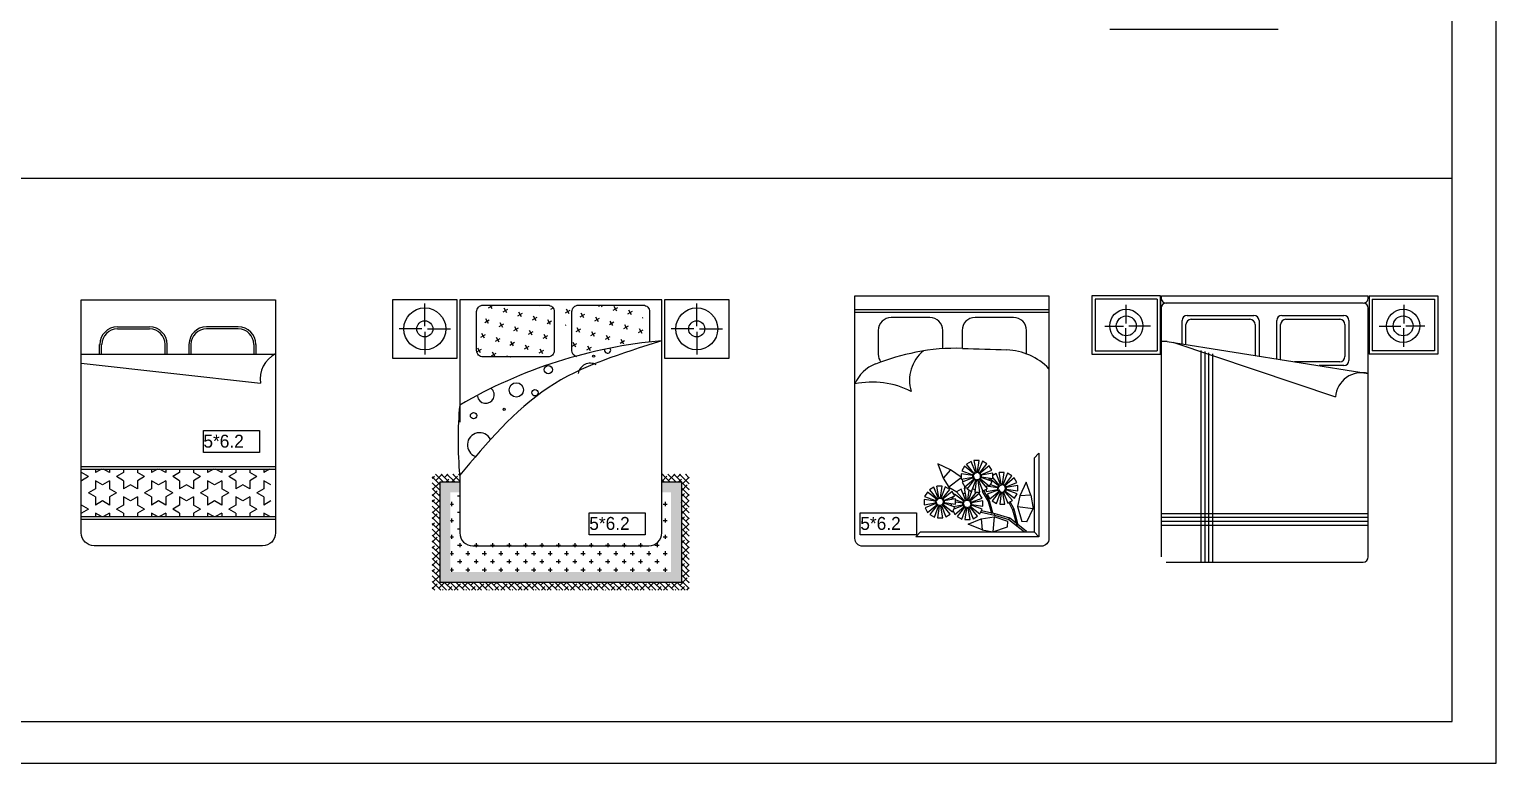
# Model space of a CAD drawing. Header units: inches. Extents: x 6.7 to 49.2, y 11 to 35.8.
# Drawn here: x 16.39 to 27.71, y 11.05 to 16.72 of the extents above; entities that cross this region are included whole.
import ezdxf

# ---------------------------------------------------------------- set-up
doc = ezdxf.new("R2010")
doc.units = ezdxf.units.IN
doc.header["$MEASUREMENT"] = 0
for name, color, linetype in [('02', 2, 'Continuous'), ('1', 1, 'Continuous'), ('4', 4, 'Continuous'), ('8', 8, 'Continuous'), ('kadrbm', 4, 'Continuous')]:
    doc.layers.add(name, color=color, linetype=linetype)
doc.styles.get("Standard").update_dxf_attribs({"font": 'arial.ttf'})

# ---------------------------------------------------------------- blocks, each defined once
blk = doc.blocks.new('kadrbm')
at = {"layer": 'kadrbm', "color": 4}
blk.add_lwpolyline([(0, 0), (0, 24.797), (21, 24.797), (21, 0), (0, 0)], close=True, dxfattribs=at)
blk.add_lwpolyline([(20.663, 0.326), (20.663, 24.46), (0.337, 24.46), (0.337, 0.326), (20.663, 0.326)], dxfattribs=at)

msp = doc.modelspace()

# ---------------------------------------------------------------- hatches: boundary and pattern name
at = {"layer": '8'}
h = msp.add_hatch(dxfattribs=at)
h.set_pattern_fill('CROSS', color=256, scale=0.013, angle=30, style=0)
h.set_pattern_definition([(30, (5.412625, -22.03357), (0.0302154, 0.1127654), [0.041275, -0.123825]), (120, (5.440816, -22.04113), (-0.1127654, 0.0302154), [0.041275, -0.123825])])
h.paths.add_polyline_path([(20.44, 14.536, 0.414214), (20.39, 14.586), (19.89, 14.586, 0.414214), (19.84, 14.536), (19.84, 14.236, 0.414214), (19.89, 14.186), (20.39, 14.186, 0.414214), (20.44, 14.236)])
h.paths.add_polyline_path([(21.126, 14.301), (21.126, 14.536, 0.414214), (21.076, 14.586), (20.576, 14.586, 0.414214), (20.526, 14.536), (20.526, 14.236, 0.338837), (20.563, 14.188, -0.043017)])
h = msp.add_hatch(dxfattribs=at)
h.set_pattern_fill('ANSI38', color=256, scale=0.01, angle=270, style=0)
h.set_pattern_definition([(315, (6.773358, 73.220444), (0.02245064, 0.02245064), []), (45, (6.773358, 73.220444), (0.02245064, 0.067351921), [0.079375, -0.047625])])
h.paths.add_polyline_path([(21.482, 13.281), (21.27, 13.281), (21.27, 13.221), (21.422, 13.221), (21.422, 12.446), (19.558, 12.446), (19.558, 13.221), (19.71, 13.221), (19.71, 13.281), (19.498, 13.281), (19.498, 12.386), (21.482, 12.386)])
h = msp.add_hatch(dxfattribs=at)
h.set_pattern_fill('DOTS', color=256, scale=0.01, angle=270, style=0)
h.set_pattern_definition([(270, (6.773358, 73.220444), (0.015875, -0.0079375), [0, -0.015875])])
h.paths.add_polyline_path([(21.422, 13.221), (21.27, 13.221), (21.27, 13.141), (21.342, 13.141), (21.342, 12.526), (19.638, 12.526), (19.638, 13.141), (19.71, 13.141), (19.71, 13.221), (19.558, 13.221), (19.558, 12.446), (21.422, 12.446)])
h = msp.add_hatch(dxfattribs=at)
h.set_pattern_fill('CROSS', color=256, scale=0.01, angle=270, style=0)
h.set_pattern_definition([(270, (7.009205, 62.787144), (0.0635, -0.0635), [0.03175, -0.09525]), (360, (6.99333, 62.77127), (0.0635, 0.0635), [0.03175, -0.09525])])
h.paths.add_polyline_path([(21.342, 12.526), (21.342, 13.141), (21.27, 13.141), (21.27, 12.818, -0.414214), (21.22, 12.768), (19.76, 12.768, -0.414214), (19.71, 12.818), (19.71, 13.141), (19.638, 13.141), (19.638, 12.526)])

# ---------------------------------------------------------------- linework, layer by layer
at = {"layer": '02'}
for p, q in [((24.73, 16.716), (26.03, 16.716)), ((24.591, 14.658), (24.591, 14.208)), ((25.121, 14.658), (24.591, 14.658)), ((24.616, 14.633), (24.616, 14.233)), ((25.096, 14.633), (24.616, 14.633)), ((25.096, 14.633), (25.096, 14.233)), ((25.119, 14.659), (25.119, 14.209)), ((25.121, 14.658), (25.121, 14.208)), ((26.724, 14.656), (25.129, 14.656)), ((26.732, 14.658), (27.262, 14.658)), ((26.732, 14.658), (26.732, 14.208)), ((26.757, 14.633), (26.757, 14.233)), ((26.757, 14.633), (27.237, 14.633)), ((27.237, 14.633), (27.237, 14.233)), ((27.262, 14.658), (27.262, 14.208)), ((19.44, 14.424), (19.44, 14.6)), ((21.54, 14.424), (21.54, 14.6)), ((24.853, 14.588), (24.853, 14.444)), ((25.126, 14.562), (25.126, 12.642)), ((26.686, 14.602), (25.166, 14.602)), ((25.328, 14.507), (25.842, 14.507)), ((26.059, 14.507), (26.536, 14.507)), ((26.726, 12.642), (26.726, 14.562)), ((27, 14.588), (27, 14.444)), ((19.418, 14.403), (19.242, 14.403)), ((19.44, 14.381), (19.44, 14.205)), ((19.461, 14.403), (19.638, 14.403)), ((21.518, 14.403), (21.342, 14.403)), ((21.54, 14.381), (21.54, 14.205)), ((21.561, 14.403), (21.738, 14.403)), ((24.691, 14.424), (24.835, 14.424)), ((24.853, 14.265), (24.853, 14.408)), ((25.043, 14.424), (24.876, 14.424)), ((25.288, 14.29), (25.288, 14.467)), ((25.318, 14.285), (25.318, 14.437)), ((25.358, 14.477), (25.812, 14.477)), ((25.852, 14.437), (25.852, 14.198)), ((25.882, 14.467), (25.882, 14.193)), ((26.019, 14.171), (26.019, 14.467)), ((26.049, 14.166), (26.049, 14.437)), ((26.089, 14.477), (26.506, 14.477)), ((26.546, 14.437), (26.546, 14.189)), ((26.576, 14.467), (26.576, 14.159)), ((26.81, 14.424), (26.976, 14.424)), ((27, 14.265), (27, 14.408)), ((27.162, 14.424), (27.017, 14.424)), ((25.172, 14.306), (25.126, 14.306)), ((25.172, 14.306), (26.726, 14.059)), ((25.217, 14.3), (26.472, 13.878)), ((24.591, 14.208), (25.121, 14.208)), ((24.616, 14.233), (25.096, 14.233)), ((25.435, 12.602), (25.435, 14.236)), ((25.465, 12.602), (25.465, 14.228)), ((25.495, 12.602), (25.495, 14.219)), ((25.525, 12.602), (25.525, 14.21)), ((27.262, 14.208), (26.732, 14.208)), ((27.237, 14.233), (26.757, 14.233)), ((26.506, 14.149), (26.157, 14.149)), ((26.536, 14.119), (26.346, 14.119)), ((26.726, 12.976), (25.126, 12.976)), ((26.726, 12.946), (25.126, 12.946)), ((26.726, 12.916), (25.126, 12.916)), ((26.726, 12.886), (25.126, 12.886)), ((25.166, 12.602), (26.686, 12.602))]:
    msp.add_line(p, q, dxfattribs=at)
for points in [[(19.19, 14.178), (19.69, 14.178), (19.69, 14.628), (19.19, 14.628)], [(21.29, 14.178), (21.79, 14.178), (21.79, 14.628), (21.29, 14.628)], [(17.73, 13.618), (18.163, 13.618), (18.163, 13.448), (17.73, 13.448)], [(20.71, 12.982), (21.143, 12.982), (21.143, 12.812), (20.71, 12.812)], [(22.803, 12.982), (23.236, 12.982), (23.236, 12.812), (22.803, 12.812)]]:
    msp.add_lwpolyline(points, close=True, dxfattribs=at)
for centre, radius in [((24.857, 14.426), 0.128), ((24.857, 14.426), 0.0768), ((26.995, 14.426), 0.128), ((26.995, 14.426), 0.0768)]:
    msp.add_circle(centre, radius, dxfattribs=at)
for centre, radius, start, end in [((25.166, 14.642), 0.04, 159.2884, 270), ((26.686, 14.642), 0.04, 270, 20.7116), ((25.166, 14.562), 0.04, 90, 180), ((25.328, 14.467), 0.04, 90, 180), ((25.842, 14.467), 0.04, 0, 90), ((26.059, 14.467), 0.04, 90, 180), ((26.536, 14.467), 0.04, 0, 90), ((26.686, 14.562), 0.04, 0, 90), ((25.358, 14.437), 0.04, 90, 180), ((25.812, 14.437), 0.04, 0, 90), ((26.089, 14.437), 0.04, 90, 180), ((26.506, 14.437), 0.04, 0, 90), ((26.506, 14.189), 0.04, 270, 0), ((26.536, 14.159), 0.04, 270, 0), ((26.675, 13.862), 0.203, 75.237, 175.5647), ((26.686, 12.642), 0.04, 270, 0)]:
    msp.add_arc(centre, radius, start, end, dxfattribs=at)
at = {"layer": '1'}
for p, q in [((7.047, 15.566), (27.373, 15.566)), ((22.761, 14.553), (24.26, 14.553)), ((22.761, 14.533), (24.26, 14.533)), ((22.942, 14.391), (22.942, 14.207)), ((23.34, 14.491), (23.042, 14.491)), ((23.44, 14.249), (23.44, 14.391)), ((23.589, 14.391), (23.589, 14.252)), ((23.987, 14.491), (23.689, 14.491)), ((24.087, 14.21), (24.087, 14.391)), ((23.659, 13.38), (23.624, 13.359)), ((23.692, 13.296), (23.659, 13.38)), ((23.681, 13.387), (23.697, 13.298)), ((23.722, 13.387), (23.681, 13.387)), ((23.709, 13.298), (23.722, 13.387)), ((23.746, 13.382), (23.714, 13.298)), ((23.725, 13.291), (23.781, 13.362)), ((23.781, 13.362), (23.746, 13.382)), ((24.183, 13.444), (24.145, 13.406)), ((24.145, 13.406), (24.145, 12.835)), ((24.183, 13.444), (24.183, 12.797)), ((23.5, 13.315), (23.401, 13.36)), ((23.401, 13.36), (23.442, 13.25)), ((23.5, 13.315), (23.442, 13.25)), ((23.442, 13.25), (23.487, 13.18)), ((23.582, 13.254), (23.487, 13.18)), ((23.582, 13.257), (23.5, 13.315)), ((23.671, 13.27), (23.582, 13.283)), ((23.582, 13.283), (23.582, 13.242)), ((23.582, 13.242), (23.671, 13.258)), ((23.608, 13.342), (23.587, 13.306)), ((23.587, 13.306), (23.672, 13.275)), ((23.673, 13.253), (23.59, 13.22)), ((23.678, 13.286), (23.608, 13.342)), ((23.681, 13.29), (23.624, 13.359)), ((23.671, 13.258), (23.671, 13.27)), ((23.672, 13.275), (23.678, 13.286)), ((23.68, 13.242), (23.673, 13.253)), ((23.676, 13.265), (23.679, 13.276)), ((23.676, 13.265), (23.679, 13.255)), ((23.679, 13.276), (23.685, 13.285)), ((23.679, 13.255), (23.685, 13.245)), ((23.681, 13.29), (23.692, 13.296)), ((23.694, 13.291), (23.685, 13.285)), ((23.694, 13.291), (23.704, 13.293)), ((23.697, 13.298), (23.709, 13.298)), ((23.715, 13.291), (23.704, 13.293)), ((23.714, 13.298), (23.725, 13.291)), ((23.724, 13.285), (23.715, 13.291)), ((23.73, 13.276), (23.724, 13.285)), ((23.73, 13.255), (23.724, 13.245)), ((23.799, 13.346), (23.729, 13.288)), ((23.729, 13.288), (23.735, 13.277)), ((23.732, 13.265), (23.73, 13.276)), ((23.73, 13.255), (23.732, 13.265)), ((23.737, 13.255), (23.73, 13.244)), ((23.735, 13.277), (23.819, 13.311)), ((23.826, 13.288), (23.737, 13.273)), ((23.737, 13.273), (23.737, 13.26)), ((23.737, 13.26), (23.826, 13.247)), ((23.821, 13.224), (23.737, 13.255)), ((23.819, 13.311), (23.799, 13.346)), ((23.826, 13.247), (23.826, 13.288)), ((23.852, 13.286), (23.826, 13.27)), ((23.827, 13.254), (23.874, 13.196)), ((23.885, 13.202), (23.852, 13.286)), ((23.89, 13.204), (23.875, 13.293)), ((23.915, 13.293), (23.875, 13.293)), ((23.902, 13.204), (23.915, 13.293)), ((23.939, 13.288), (23.907, 13.204)), ((23.918, 13.197), (23.974, 13.268)), ((23.992, 13.252), (23.922, 13.194)), ((23.974, 13.268), (23.939, 13.288)), ((24.012, 13.217), (23.992, 13.252)), ((23.321, 13.143), (23.3, 13.108)), ((23.391, 13.088), (23.321, 13.143)), ((23.372, 13.182), (23.337, 13.161)), ((23.337, 13.161), (23.394, 13.092)), ((23.405, 13.098), (23.372, 13.182)), ((23.41, 13.1), (23.394, 13.189)), ((23.435, 13.189), (23.394, 13.189)), ((23.422, 13.1), (23.435, 13.189)), ((23.459, 13.184), (23.427, 13.1)), ((23.438, 13.093), (23.494, 13.164)), ((23.512, 13.148), (23.442, 13.09)), ((23.494, 13.164), (23.459, 13.184)), ((23.487, 13.18), (23.549, 13.146)), ((23.532, 13.113), (23.512, 13.148)), ((23.583, 13.166), (23.547, 13.146)), ((23.547, 13.146), (23.605, 13.077)), ((23.616, 13.083), (23.583, 13.166)), ((23.597, 13.222), (23.589, 13.243)), ((23.59, 13.22), (23.61, 13.184)), ((23.612, 13.138), (23.598, 13.128)), ((23.605, 13.174), (23.621, 13.085)), ((23.632, 13.174), (23.605, 13.174)), ((23.61, 13.184), (23.68, 13.242)), ((23.614, 13.173), (23.61, 13.184)), ((23.683, 13.239), (23.628, 13.169)), ((23.628, 13.169), (23.663, 13.148)), ((23.633, 13.085), (23.644, 13.159)), ((23.662, 13.148), (23.638, 13.084)), ((23.649, 13.078), (23.701, 13.143)), ((23.663, 13.148), (23.694, 13.233)), ((23.69, 13.157), (23.671, 13.168)), ((23.694, 13.233), (23.683, 13.239)), ((23.685, 13.245), (23.694, 13.239)), ((23.699, 13.232), (23.687, 13.143)), ((23.687, 13.143), (23.727, 13.143)), ((23.694, 13.239), (23.704, 13.237)), ((23.712, 13.232), (23.699, 13.232)), ((23.715, 13.239), (23.704, 13.237)), ((23.727, 13.143), (23.712, 13.232)), ((23.715, 13.239), (23.724, 13.245)), ((23.727, 13.24), (23.716, 13.234)), ((23.716, 13.234), (23.75, 13.151)), ((23.785, 13.171), (23.727, 13.24)), ((23.73, 13.244), (23.801, 13.189)), ((23.756, 13.154), (23.745, 13.148)), ((23.745, 13.148), (23.79, 13.07)), ((23.75, 13.151), (23.785, 13.171)), ((23.802, 13.075), (23.756, 13.154)), ((23.864, 13.176), (23.775, 13.189)), ((23.775, 13.189), (23.775, 13.182)), ((23.775, 13.165), (23.775, 13.148)), ((23.775, 13.148), (23.864, 13.164)), ((23.866, 13.159), (23.783, 13.126)), ((23.801, 13.248), (23.794, 13.234)), ((23.871, 13.192), (23.801, 13.248)), ((23.801, 13.189), (23.821, 13.224)), ((23.803, 13.091), (23.873, 13.148)), ((23.809, 13.201), (23.865, 13.181)), ((23.876, 13.145), (23.821, 13.075)), ((23.856, 13.054), (23.887, 13.139)), ((23.864, 13.164), (23.864, 13.176)), ((23.865, 13.181), (23.871, 13.192)), ((23.873, 13.148), (23.866, 13.159)), ((23.869, 13.171), (23.872, 13.182)), ((23.872, 13.161), (23.869, 13.171)), ((23.872, 13.182), (23.878, 13.191)), ((23.872, 13.161), (23.878, 13.152)), ((23.874, 13.196), (23.885, 13.202)), ((23.887, 13.139), (23.876, 13.145)), ((23.878, 13.191), (23.887, 13.197)), ((23.878, 13.152), (23.887, 13.145)), ((23.892, 13.138), (23.88, 13.049)), ((23.887, 13.197), (23.897, 13.199)), ((23.887, 13.145), (23.897, 13.143)), ((23.89, 13.204), (23.902, 13.204)), ((23.905, 13.138), (23.892, 13.138)), ((23.908, 13.197), (23.897, 13.199)), ((23.897, 13.143), (23.908, 13.145)), ((23.92, 13.049), (23.905, 13.138)), ((23.907, 13.204), (23.918, 13.197)), ((23.917, 13.191), (23.908, 13.197)), ((23.908, 13.145), (23.917, 13.152)), ((23.92, 13.146), (23.91, 13.14)), ((23.91, 13.14), (23.943, 13.057)), ((23.923, 13.182), (23.917, 13.191)), ((23.917, 13.152), (23.923, 13.161)), ((23.978, 13.077), (23.92, 13.146)), ((23.922, 13.194), (23.929, 13.183)), ((23.925, 13.171), (23.923, 13.182)), ((23.923, 13.161), (23.925, 13.171)), ((23.93, 13.161), (23.923, 13.15)), ((23.923, 13.15), (23.994, 13.095)), ((23.929, 13.183), (24.012, 13.217)), ((24.019, 13.194), (23.93, 13.179)), ((23.93, 13.179), (23.93, 13.166)), ((23.93, 13.166), (24.019, 13.153)), ((24.014, 13.13), (23.93, 13.161)), ((24.019, 13.153), (24.019, 13.194)), ((24.083, 13.22), (24.035, 13.113)), ((24.121, 13.118), (24.083, 13.22)), ((23.384, 13.072), (23.295, 13.085)), ((23.295, 13.085), (23.295, 13.044)), ((23.295, 13.044), (23.384, 13.06)), ((23.3, 13.108), (23.385, 13.077)), ((23.386, 13.055), (23.303, 13.022)), ((23.323, 12.986), (23.393, 13.044)), ((23.396, 13.041), (23.341, 12.97)), ((23.376, 12.95), (23.407, 13.035)), ((23.384, 13.06), (23.384, 13.072)), ((23.385, 13.077), (23.391, 13.088)), ((23.393, 13.044), (23.386, 13.055)), ((23.389, 13.067), (23.392, 13.078)), ((23.389, 13.067), (23.392, 13.056)), ((23.398, 13.087), (23.392, 13.078)), ((23.392, 13.056), (23.398, 13.047)), ((23.394, 13.092), (23.405, 13.098)), ((23.407, 13.035), (23.396, 13.041)), ((23.398, 13.087), (23.407, 13.093)), ((23.398, 13.047), (23.407, 13.041)), ((23.412, 13.034), (23.4, 12.945)), ((23.407, 13.093), (23.417, 13.095)), ((23.417, 13.039), (23.407, 13.041)), ((23.41, 13.1), (23.422, 13.1)), ((23.425, 13.034), (23.412, 13.034)), ((23.417, 13.095), (23.428, 13.093)), ((23.428, 13.041), (23.417, 13.039)), ((23.44, 12.945), (23.425, 13.034)), ((23.427, 13.1), (23.438, 13.093)), ((23.437, 13.087), (23.428, 13.093)), ((23.437, 13.047), (23.428, 13.041)), ((23.44, 13.042), (23.429, 13.036)), ((23.429, 13.036), (23.463, 12.953)), ((23.443, 13.078), (23.437, 13.087)), ((23.437, 13.047), (23.443, 13.056)), ((23.498, 12.973), (23.44, 13.042)), ((23.442, 13.09), (23.448, 13.079)), ((23.445, 13.067), (23.443, 13.078)), ((23.443, 13.056), (23.445, 13.067)), ((23.45, 13.057), (23.443, 13.046)), ((23.443, 13.046), (23.514, 12.991)), ((23.448, 13.079), (23.532, 13.113)), ((23.539, 13.09), (23.45, 13.075)), ((23.45, 13.075), (23.45, 13.062)), ((23.45, 13.062), (23.539, 13.049)), ((23.534, 13.026), (23.45, 13.057)), ((23.506, 13.053), (23.506, 13.036)), ((23.52, 13.107), (23.511, 13.093)), ((23.526, 13.087), (23.511, 13.093)), ((23.514, 12.991), (23.534, 13.026)), ((23.52, 13.031), (23.595, 13.044)), ((23.597, 13.04), (23.526, 13.01)), ((23.531, 13.128), (23.528, 13.121)), ((23.602, 13.073), (23.531, 13.128)), ((23.534, 12.971), (23.603, 13.029)), ((23.539, 13.049), (23.539, 13.09)), ((23.54, 13.082), (23.596, 13.062)), ((23.595, 13.057), (23.54, 13.065)), ((23.607, 13.026), (23.552, 12.955)), ((23.595, 13.044), (23.595, 13.057)), ((23.596, 13.062), (23.602, 13.073)), ((23.603, 13.029), (23.597, 13.04)), ((23.6, 13.052), (23.602, 13.063)), ((23.6, 13.052), (23.602, 13.041)), ((23.602, 13.063), (23.608, 13.072)), ((23.602, 13.041), (23.608, 13.032)), ((23.605, 13.077), (23.616, 13.083)), ((23.618, 13.019), (23.607, 13.026)), ((23.617, 13.078), (23.608, 13.072)), ((23.608, 13.032), (23.617, 13.026)), ((23.617, 13.078), (23.628, 13.08)), ((23.628, 13.024), (23.617, 13.026)), ((23.621, 13.085), (23.633, 13.085)), ((23.628, 13.08), (23.639, 13.078)), ((23.628, 13.024), (23.639, 13.026)), ((23.638, 13.084), (23.649, 13.078)), ((23.648, 13.072), (23.639, 13.078)), ((23.639, 13.026), (23.648, 13.032)), ((23.651, 13.027), (23.64, 13.021)), ((23.654, 13.063), (23.648, 13.072)), ((23.654, 13.041), (23.648, 13.032)), ((23.709, 12.958), (23.651, 13.027)), ((23.722, 13.133), (23.653, 13.075)), ((23.653, 13.075), (23.659, 13.064)), ((23.656, 13.052), (23.654, 13.063)), ((23.656, 13.052), (23.654, 13.041)), ((23.661, 13.042), (23.654, 13.031)), ((23.654, 13.031), (23.725, 12.976)), ((23.659, 13.064), (23.743, 13.097)), ((23.75, 13.075), (23.661, 13.06)), ((23.661, 13.06), (23.661, 13.047)), ((23.661, 13.047), (23.75, 13.034)), ((23.745, 13.011), (23.661, 13.042)), ((23.743, 13.097), (23.722, 13.133)), ((23.75, 13.034), (23.75, 13.075)), ((23.783, 13.126), (23.803, 13.091)), ((23.802, 13.075), (23.79, 13.07)), ((23.79, 13.07), (23.815, 12.979)), ((23.827, 12.982), (23.802, 13.075)), ((23.821, 13.075), (23.856, 13.054)), ((23.88, 13.049), (23.92, 13.049)), ((23.943, 13.057), (23.978, 13.077)), ((23.961, 13.067), (23.95, 13.062)), ((23.95, 13.062), (23.978, 13.006)), ((23.99, 13.011), (23.961, 13.067)), ((23.994, 13.095), (24.014, 13.13)), ((24.035, 13.113), (24.017, 13.032)), ((24.017, 13.032), (24.139, 13.016)), ((24.017, 13.032), (24.05, 12.917)), ((24.121, 13.118), (24.035, 13.113)), ((24.121, 13.118), (24.139, 13.016)), ((23.303, 13.022), (23.323, 12.986)), ((23.341, 12.97), (23.376, 12.95)), ((23.4, 12.945), (23.44, 12.945)), ((23.463, 12.953), (23.498, 12.973)), ((23.519, 12.998), (23.534, 12.971)), ((23.552, 12.955), (23.587, 12.935)), ((23.587, 12.935), (23.618, 13.019)), ((23.623, 13.019), (23.61, 12.93)), ((23.61, 12.93), (23.651, 12.93)), ((23.636, 13.019), (23.623, 13.019)), ((23.651, 12.93), (23.636, 13.019)), ((23.636, 12.895), (23.736, 12.937)), ((23.64, 13.021), (23.674, 12.937)), ((23.674, 12.937), (23.709, 12.958)), ((23.725, 12.976), (23.745, 13.011)), ((23.736, 12.987), (23.739, 13)), ((23.736, 12.987), (23.84, 12.964)), ((23.736, 12.937), (23.836, 12.952)), ((23.736, 12.937), (23.744, 12.851)), ((23.739, 13), (23.843, 12.977)), ((23.815, 12.979), (23.827, 12.982)), ((23.836, 12.952), (23.826, 12.837)), ((23.942, 12.915), (23.836, 12.952)), ((23.84, 12.964), (23.843, 12.977)), ((23.84, 12.964), (23.95, 12.932)), ((23.843, 12.977), (23.956, 12.943)), ((23.939, 12.874), (23.942, 12.915)), ((23.956, 12.943), (23.95, 12.932)), ((23.95, 12.932), (24.072, 12.835)), ((24.087, 12.838), (23.956, 12.943)), ((23.99, 13.011), (23.978, 13.006)), ((23.978, 13.006), (24.011, 12.888)), ((24.023, 12.891), (23.99, 13.011)), ((24.09, 12.912), (24.05, 12.917)), ((24.09, 12.912), (24.139, 13.016)), ((23.269, 12.835), (23.231, 12.797)), ((24.183, 12.797), (23.231, 12.797)), ((23.269, 12.835), (24.145, 12.835)), ((23.744, 12.851), (23.636, 12.895)), ((23.744, 12.851), (23.826, 12.837)), ((23.826, 12.837), (23.939, 12.874)), ((24.011, 12.888), (24.023, 12.891)), ((24.087, 12.838), (24.085, 12.835)), ((24.183, 12.797), (24.145, 12.835))]:
    msp.add_line(p, q, dxfattribs=at)
msp.add_lwpolyline([(24.2, 12.725), (22.821, 12.725, -0.414214), (22.761, 12.785), (22.761, 14.658), (24.26, 14.658), (24.26, 12.785, -0.414214)], format="xyb", close=True, dxfattribs=at)
for centre, radius, start, end in [((23.042, 14.391), 0.1, 90, 180), ((23.34, 14.391), 0.1, 0, 90), ((23.689, 14.391), 0.1, 90, 180), ((23.987, 14.391), 0.1, 0, 90), ((23.583, 12.436), 1.82, 101.0945, 111.3536), ((23.042, 14.207), 0.1, 180, 216.8184), ((23.476, 14.007), 0.293, 129.2644, 197.1608), ((23.541, 12.651), 1.602, 88.1543, 101.0945), ((43.412, 629.292), 615.359, 268.154329, 268.186153), ((23.919, 13.769), 0.472, 43.7296, 88.1862), ((23.025, 13.863), 0.289, 111.3536, 156.2704), ((22.893, 13.313), 0.679, 63.5198, 101.2539)]:
    msp.add_arc(centre, radius, start, end, dxfattribs=at)
at = {"layer": '4'}
for p, q in [((19.71, 14.628), (19.71, 13.684)), ((21.27, 14.628), (19.71, 14.628)), ((21.27, 12.828), (21.27, 14.628)), ((17.066, 14.418), (17.315, 14.418)), ((17.066, 14.403), (17.315, 14.403)), ((18, 14.418), (17.756, 14.418)), ((18, 14.403), (17.756, 14.403)), ((16.928, 14.209), (16.928, 14.283)), ((16.943, 14.209), (16.943, 14.283)), ((17.432, 14.283), (17.432, 14.209)), ((17.447, 14.283), (17.447, 14.209)), ((17.619, 14.283), (17.619, 14.209)), ((17.634, 14.283), (17.634, 14.209)), ((18.12, 14.283), (18.12, 14.209)), ((18.135, 14.283), (18.135, 14.209)), ((16.787, 14.209), (18.289, 14.209)), ((16.787, 14.138), (18.171, 13.983)), ((16.787, 13.34), (18.289, 13.34)), ((16.787, 13.32), (18.289, 13.32)), ((16.843, 13.262), (16.789, 13.293)), ((16.843, 13.262), (16.789, 13.231)), ((16.943, 13.32), (16.897, 13.293)), ((16.897, 13.32), (16.897, 13.293)), ((17.006, 13.293), (16.959, 13.32)), ((17.006, 13.32), (17.006, 13.293)), ((17.114, 13.293), (17.06, 13.262)), ((17.114, 13.231), (17.06, 13.262)), ((17.114, 13.32), (17.114, 13.293)), ((17.222, 13.32), (17.222, 13.293)), ((17.276, 13.262), (17.222, 13.293)), ((17.276, 13.262), (17.222, 13.231)), ((17.376, 13.32), (17.33, 13.293)), ((17.33, 13.32), (17.33, 13.293)), ((17.439, 13.293), (17.392, 13.32)), ((17.439, 13.32), (17.439, 13.293)), ((17.547, 13.293), (17.493, 13.262)), ((17.547, 13.231), (17.493, 13.262)), ((17.547, 13.32), (17.547, 13.293)), ((17.655, 13.32), (17.655, 13.293)), ((17.709, 13.262), (17.655, 13.293)), ((17.709, 13.262), (17.655, 13.231)), ((17.809, 13.32), (17.763, 13.293)), ((17.763, 13.32), (17.763, 13.293)), ((17.872, 13.293), (17.825, 13.32)), ((17.872, 13.32), (17.872, 13.293)), ((17.98, 13.293), (17.926, 13.262)), ((17.98, 13.231), (17.926, 13.262)), ((17.98, 13.32), (17.98, 13.293)), ((18.088, 13.32), (18.088, 13.293)), ((18.142, 13.262), (18.088, 13.293)), ((18.142, 13.262), (18.088, 13.231)), ((18.242, 13.32), (18.196, 13.293)), ((18.196, 13.32), (18.196, 13.293)), ((19.71, 13.273), (19.71, 12.828)), ((16.897, 13.168), (16.843, 13.137)), ((16.897, 13.106), (16.843, 13.137)), ((16.897, 13.231), (16.897, 13.168)), ((16.951, 13.2), (16.897, 13.231)), ((17.006, 13.231), (16.951, 13.2)), ((17.006, 13.231), (17.006, 13.168)), ((17.06, 13.137), (17.006, 13.168)), ((17.06, 13.137), (17.006, 13.106)), ((17.114, 13.231), (17.114, 13.168)), ((17.168, 13.2), (17.114, 13.168)), ((17.222, 13.168), (17.168, 13.2)), ((17.222, 13.231), (17.222, 13.168)), ((17.33, 13.168), (17.276, 13.137)), ((17.33, 13.106), (17.276, 13.137)), ((17.33, 13.231), (17.33, 13.168)), ((17.384, 13.2), (17.33, 13.231)), ((17.439, 13.231), (17.384, 13.2)), ((17.439, 13.231), (17.439, 13.168)), ((17.493, 13.137), (17.439, 13.168)), ((17.493, 13.137), (17.439, 13.106)), ((17.547, 13.231), (17.547, 13.168)), ((17.601, 13.2), (17.547, 13.168)), ((17.655, 13.168), (17.601, 13.2)), ((17.655, 13.231), (17.655, 13.168)), ((17.763, 13.168), (17.709, 13.137)), ((17.763, 13.106), (17.709, 13.137)), ((17.817, 13.2), (17.763, 13.231)), ((17.763, 13.231), (17.763, 13.168)), ((17.872, 13.231), (17.817, 13.2)), ((17.872, 13.231), (17.872, 13.168)), ((17.926, 13.137), (17.872, 13.168)), ((17.926, 13.137), (17.872, 13.106)), ((17.98, 13.231), (17.98, 13.168)), ((18.034, 13.2), (17.98, 13.168)), ((18.088, 13.168), (18.034, 13.2)), ((18.088, 13.231), (18.088, 13.168)), ((18.196, 13.168), (18.142, 13.137)), ((18.196, 13.106), (18.142, 13.137)), ((18.25, 13.2), (18.196, 13.231)), ((18.196, 13.231), (18.196, 13.168)), ((16.843, 13.012), (16.789, 13.043)), ((16.897, 13.106), (16.897, 13.043)), ((16.951, 13.075), (16.897, 13.043)), ((17.006, 13.043), (16.951, 13.075)), ((17.006, 13.106), (17.006, 13.043)), ((17.114, 13.043), (17.06, 13.012)), ((17.168, 13.075), (17.114, 13.106)), ((17.114, 13.106), (17.114, 13.043)), ((17.222, 13.106), (17.168, 13.075)), ((17.222, 13.106), (17.222, 13.043)), ((17.276, 13.012), (17.222, 13.043)), ((17.33, 13.106), (17.33, 13.043)), ((17.384, 13.075), (17.33, 13.043)), ((17.439, 13.043), (17.384, 13.075)), ((17.439, 13.106), (17.439, 13.043)), ((17.547, 13.043), (17.493, 13.012)), ((17.601, 13.075), (17.547, 13.106)), ((17.547, 13.106), (17.547, 13.043)), ((17.655, 13.106), (17.601, 13.075)), ((17.655, 13.106), (17.655, 13.043)), ((17.709, 13.012), (17.655, 13.043)), ((17.763, 13.106), (17.763, 13.043)), ((17.817, 13.075), (17.763, 13.043)), ((17.872, 13.043), (17.817, 13.075)), ((17.872, 13.106), (17.872, 13.043)), ((17.98, 13.043), (17.926, 13.012)), ((17.98, 13.106), (17.98, 13.043)), ((18.034, 13.075), (17.98, 13.106)), ((18.088, 13.106), (18.034, 13.075)), ((18.088, 13.106), (18.088, 13.043)), ((18.142, 13.012), (18.088, 13.043)), ((18.196, 13.106), (18.196, 13.043)), ((18.25, 13.075), (18.196, 13.043)), ((16.787, 12.954), (18.289, 12.954)), ((16.787, 12.934), (18.289, 12.934)), ((16.843, 13.012), (16.789, 12.981)), ((16.944, 12.954), (16.897, 12.981)), ((16.897, 12.981), (16.897, 12.954)), ((17.006, 12.981), (16.959, 12.954)), ((17.006, 12.981), (17.006, 12.954)), ((17.114, 12.981), (17.06, 13.012)), ((17.114, 12.981), (17.114, 12.954)), ((17.276, 13.012), (17.222, 12.981)), ((17.222, 12.981), (17.222, 12.954)), ((17.377, 12.954), (17.33, 12.981)), ((17.33, 12.981), (17.33, 12.954)), ((17.439, 12.981), (17.392, 12.954)), ((17.439, 12.981), (17.439, 12.954)), ((17.547, 12.981), (17.493, 13.012)), ((17.547, 12.981), (17.547, 12.954)), ((17.709, 13.012), (17.655, 12.981)), ((17.655, 12.981), (17.655, 12.954)), ((17.81, 12.954), (17.763, 12.981)), ((17.763, 12.981), (17.763, 12.954)), ((17.872, 12.981), (17.825, 12.954)), ((17.872, 12.981), (17.872, 12.954)), ((17.98, 12.981), (17.926, 13.012)), ((17.98, 12.981), (17.98, 12.954)), ((18.142, 13.012), (18.088, 12.981)), ((18.088, 12.981), (18.088, 12.954)), ((18.243, 12.954), (18.196, 12.981)), ((18.196, 12.981), (18.196, 12.954)), ((19.81, 12.728), (21.17, 12.728))]:
    msp.add_line(p, q, dxfattribs=at)
for points in [[(16.787, 14.628), (18.287, 14.628), (18.287, 12.828, -0.414214), (18.187, 12.728), (16.887, 12.728, -0.414214), (16.787, 12.828), (16.787, 14.628)], [(20.613, 14.188, -0.338837), (20.576, 14.236), (20.576, 14.536, -0.414214), (20.626, 14.586), (21.126, 14.586, -0.414214), (21.176, 14.536), (21.176, 14.301)]]:
    msp.add_lwpolyline(points, format="xyb", dxfattribs=at)
msp.add_lwpolyline([(19.89, 14.586), (20.39, 14.586, -0.414214), (20.44, 14.536), (20.44, 14.236, -0.414214), (20.39, 14.186), (19.89, 14.186, -0.414214), (19.84, 14.236), (19.84, 14.536, -0.414214)], format="xyb", close=True, dxfattribs=at)
msp.add_lwpolyline([(21.27, 13.221), (21.422, 13.221), (21.422, 12.446), (19.558, 12.446), (19.558, 13.221), (19.71, 13.221)], dxfattribs=at)
for centre, radius in [((19.44, 14.403), 0.162), ((21.54, 14.403), 0.162), ((19.44, 14.403), 0.0622), ((21.54, 14.403), 0.0622), ((20.744, 14.193), 0.00788), ((20.394, 14.088), 0.0315), ((20.147, 13.932), 0.0557), ((20.291, 13.91), 0.0249), ((19.817, 13.733), 0.0249), ((20.053, 13.782), 0.00788)]:
    msp.add_circle(centre, radius, dxfattribs=at)
for centre, radius, start, end in [((17.066, 14.283), 0.135, 90, 180), ((17.066, 14.283), 0.12, 90, 180), ((17.315, 14.283), 0.135, 0, 90), ((17.315, 14.283), 0.12, 0, 90), ((17.754, 14.283), 0.135, 90, 180), ((17.754, 14.283), 0.12, 90, 180), ((18, 14.283), 0.135, 0, 90), ((18, 14.283), 0.12, 0, 90), ((21.596, 10.586), 3.739, 95.0025, 120.2944), ((18.387, 14.014), 0.219, 116.8723, 188.2265), ((20.852, 14.239), 0.0236, 170.9251, 33.2818), ((20.718, 14.042), 0.0958, 61.233, 170.2136), ((19.911, 13.893), 0.065, 187.8758, 49.3726), ((22.61, 13.544), 2.913, 174.6742, 185.3258), ((19.863, 13.507), 0.0945, 26.7267, 250.6035), ((19.81, 12.828), 0.1, 180, 270), ((21.17, 12.828), 0.1, 270, 0)]:
    msp.add_arc(centre, radius, start, end, dxfattribs=at)
msp.add_spline([(21.27, 14.31), (20.392, 13.948), (19.71, 13.273)], degree=3, dxfattribs=at)

# ---------------------------------------------------------------- block references
at = {"layer": 'kadrbm'}
msp.add_blockref('kadrbm', (6.71, 11.046), dxfattribs=at)

# ---------------------------------------------------------------- texts
at = {"layer": '02', "char_height": 0.1, "width": 1.84933, "attachment_point": 1}
for insert in [(17.73, 13.586), (20.71, 12.951), (22.803, 12.951)]:
    msp.add_mtext('{\\f@????|b0|i0|c0|p18;5*6.2}', dxfattribs=dict(at, insert=insert))

doc.saveas('drawing.dxf')
